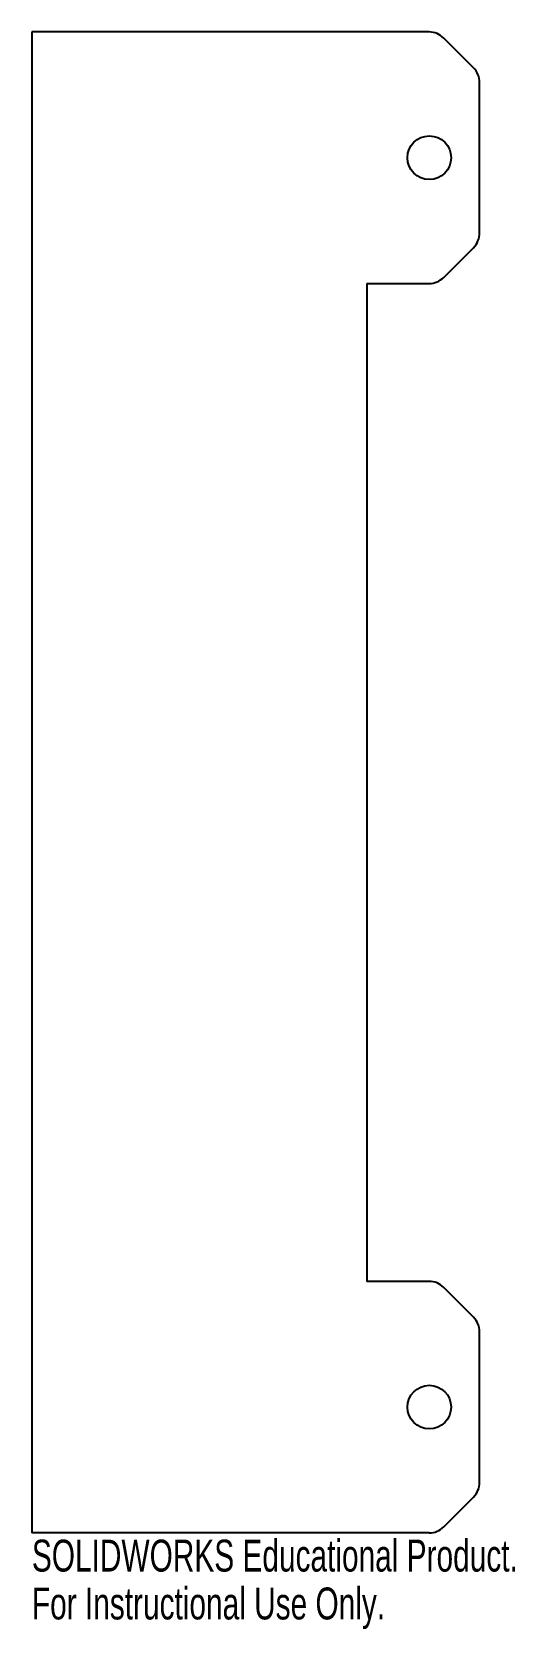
# Model space of a CAD drawing. Header units: inches. Extents: x -1.81 to 1.07, y -8.77 to 0.75.
import ezdxf

# ---------------------------------------------------------------- set-up
doc = ezdxf.new("R2010")
doc.units = ezdxf.units.IN
doc.header["$MEASUREMENT"] = 0
doc.styles.add('SLDTEXTSTYLE0', font='TXT', dxfattribs={"width": 0.7})

msp = doc.modelspace()

# ---------------------------------------------------------------- linework, layer by layer
at = {"color": 7, "linetype": 'Continuous', "lineweight": 25}
for p, q in [((0.5582, 0.75), (-1.8125, 0.75)), ((-1.8125, 0.75), (-1.8125, -8.2)), ((0.8234, 0.5366), (0.6466, 0.7134)), ((0.86, -0.4482), (0.86, 0.4482)), ((0.6466, -0.7134), (0.8234, -0.5366)), ((0.1875, -0.75), (0.1875, -6.7)), ((0.1875, -0.75), (0.5582, -0.75)), ((0.5582, -6.7), (0.1875, -6.7)), ((0.8234, -6.9134), (0.6466, -6.7366)), ((0.86, -7.8982), (0.86, -7.0018)), ((0.6466, -8.1634), (0.8234, -7.9866)), ((0.5582, -8.2), (-1.8125, -8.2))]:
    msp.add_line(p, q, dxfattribs=at)
for centre in [(0.56, 0), (0.56, -7.45)]:
    msp.add_circle(centre, 0.13, dxfattribs=at)
for centre, start, end in [((0.5582, 0.625), 45, 90), ((0.735, 0.4482), 0, 45), ((0.735, -0.4482), 315, 0), ((0.5582, -0.625), 270, 315), ((0.5582, -6.825), 45, 90), ((0.735, -7.0018), 0, 45), ((0.735, -7.8982), 315, 0), ((0.5582, -8.075), 270, 315)]:
    msp.add_arc(centre, 0.125, start, end, dxfattribs=at)

# ---------------------------------------------------------------- texts
at = {"color": 7, "linetype": 'Continuous', "char_height": 0.1903, "attachment_point": 1, "style": 'SLDTEXTSTYLE0'}
for s, insert in [('SOLIDWORKS Educational Product.', (-1.8125, -8.2401)), ('For Instructional Use Only.', (-1.8125, -8.5256))]:
    msp.add_mtext(s, dxfattribs=dict(at, insert=insert))

doc.saveas('drawing.dxf')
